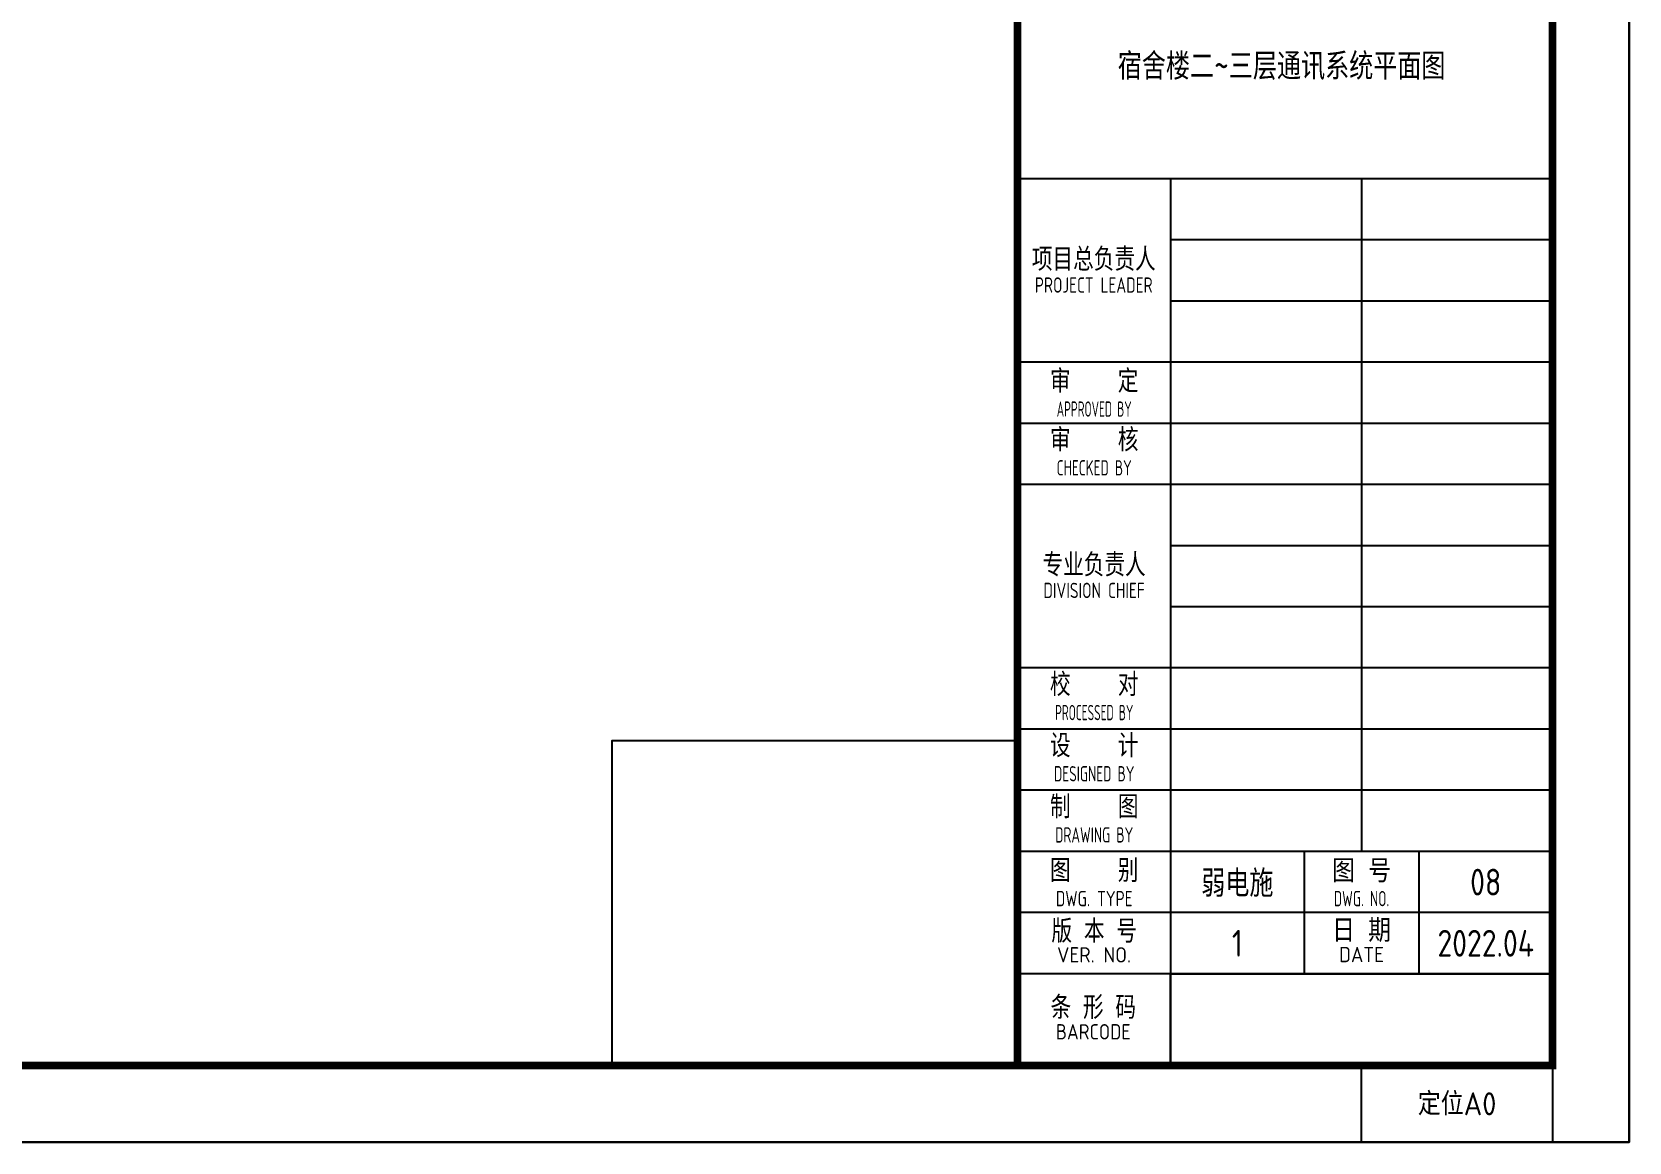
# Model space of a CAD drawing. Extents: x 0 to 2972856, y -1269770 to 0.
# Drawn here: x 2796651 to 2827996, y -1114739 to -1092960 of the extents above; entities that cross this region are included whole.
import ezdxf
from ezdxf.enums import TextEntityAlignment as Align

# ---------------------------------------------------------------- set-up
doc = ezdxf.new("R2010")
doc.units = 0
doc.header["$LTSCALE"] = 1000
doc.linetypes.add('接地线', pattern=[1.35002, 0.5, -1e-05, 1e-05, 0.5, -0.125, 0.1, -0.125])
for name, color, linetype in [('BTTK', 7, 'Continuous'), ('PUB_TITLE', 7, 'Continuous'), ('电-线路-接地网', 6, '接地线')]:
    doc.layers.add(name, color=color, linetype=linetype)
doc.layers.add('yichutu', color=7, linetype='Continuous', true_color=0xffffff, plot=False)
doc.layers.add('条形码', color=7, linetype='Continuous', plot=False)
doc.layers.add('验收章', color=7, linetype='Continuous', plot=False)
doc.styles.add('HZ(TK)', font='geniso.shx', dxfattribs={"width": 0.9, "bigfont": 'hztxt.shx'})

# ---------------------------------------------------------------- blocks, each defined once
blk = doc.blocks.new('vhtemplate_2020年新竖式图框_A0')
at = {"layer": 'BTTK'}
for p, q in [((1179, 126), (1109, 126)), ((1129, 126), (1129, 10)), ((1154, 126), (1154, 38)), ((1179, 118), (1129, 118)), ((1179, 110), (1129, 110)), ((1179, 102), (1109, 102)), ((1179, 94), (1109, 94)), ((1179, 86), (1109, 86)), ((1179, 78), (1129, 78)), ((1179, 70), (1129, 70)), ((1179, 62), (1109, 62)), ((1179, 54), (1109, 54)), ((1179, 46), (1109, 46)), ((1179, 38), (1109, 38)), ((1146.5, 38), (1146.5, 22)), ((1161.5, 38), (1161.5, 22)), ((1179, 30), (1109, 30)), ((1179, 22), (1109, 22))]:
    blk.add_line(p, q, dxfattribs=at)
at = {"layer": 'PUB_TITLE', "color": 7}
blk.add_lwpolyline([(0, 0), (1189, 0), (1189, 841), (0, 841)], close=True, dxfattribs=at)
at = {"layer": 'PUB_TITLE', "const_width": 1}
blk.add_lwpolyline([(25, 10), (1179, 10), (1179, 831), (25, 831)], close=True, dxfattribs=at)
blk.add_lwpolyline([(1109, 10), (1109, 831)], dxfattribs=at)
at = {"layer": '条形码'}
blk.add_lwpolyline([(1129, 22), (1179, 22), (1179, 10), (1129, 10)], close=True, dxfattribs=at)
at = {"layer": '验收章'}
for points in [[(1109, 10), (1055.93, 10), (1055.93, 52.53), (1109, 52.53)], [(1154, 10), (1179, 10), (1179, 0), (1154, 0)]]:
    blk.add_lwpolyline(points, close=True, dxfattribs=at)
at = {"layer": 'BTTK', "style": 'HZ(TK)'}
for s, height, width, p in [('项目总负责人', 3, 0.9, (1118.96, 115.45)), ('PROJECT LEADER', 2, 0.8, (1118.96, 112.09)), ('审    定', 3, 0.9, (1119.02, 99.52)), ('APPROVED BY', 2, 0.6, (1119.02, 95.87)), ('审    核', 3, 0.9, (1119.02, 91.83)), ('CHECKED BY', 2, 0.7, (1119.02, 88.18)), ('专业负责人', 3, 0.9, (1119, 75.48)), ('DIVISION CHIEF', 2, 0.8, (1119, 72.15)), ('校    对', 3, 0.9, (1119.02, 59.83)), ('PROCESSED BY', 2, 0.6, (1119.02, 56.17)), ('设    计', 3, 0.9, (1119.02, 51.83)), ('DESIGNED BY', 2, 0.7, (1119.02, 48.17)), ('制    图', 3, 0.9, (1119.02, 43.83)), ('DRAWING BY', 2, 0.7, (1119.02, 40.17)), ('图    别', 3, 0.9, (1119.02, 35.5)), ('DWG. TYPE', 2, 0.8, (1119.02, 31.84)), ('DWG. NO.', 2, 0.7, (1154, 31.84)), ('版 本 号', 3, 0.9, (1119.02, 27.57)), ('条 形 码', 3, 0.9, (1118.9, 17.6)), ('BARCODE', 2, 0.95, (1118.9, 14.42))]:
    blk.add_text(s, height=height, dxfattribs=dict(at, width=width)).set_placement(p, align=Align.MIDDLE_CENTER)
for s, height, p in [('图 号', 3, (1154, 35.46)), ('日 期', 3, (1154, 27.67)), ('VER. NO.', 2, (1119, 24.48)), ('DATE', 2, (1154, 24.52))]:
    blk.add_text(s, height=height, dxfattribs=at).set_placement(p, align=Align.MIDDLE_CENTER)
at = {"layer": 'BTTK', "color": 4, "style": 'HZ(TK)', "width": 0.9}
for tag, p in [('合作单位', (1144, 743.5)), ('建设单位', (1144, 209.5)), ('工程名称', (1144, 176.5)), ('子项名称', (1154, 160)), ('图纸名称', (1144, 141))]:
    blk.add_attdef(tag, text='', height=3.5, dxfattribs=at).set_placement(p, align=Align.MIDDLE_CENTER)
for tag, p in [('注册证书号', (1156.5, 309.01)), ('注册印章号', (1156.5, 301.01)), ('设计号', (1154, 193)), ('图别', (1137.75, 34)), ('图号', (1170.25, 34)), ('版本号', (1137.75, 26)), ('日期', (1170.25, 26))]:
    blk.add_attdef(tag, text='', height=3.5, dxfattribs=at).set_placement(p, align=Align.MIDDLE)
at = {"layer": '验收章', "style": 'HZ(TK)'}
blk.add_text('定位A0', height=3, dxfattribs=at).set_placement((1166.5, 5), align=Align.MIDDLE_CENTER)
blk = doc.blocks.new('yct-1189-841-178350-126150-150-0.0')
at = {"layer": 'yichutu', "color": 7, "linetype": 'ByBlock', "true_color": 0xffffff}
blk.add_lwpolyline([(0, 0), (0, 126150), (178350, 126150), (178350, 0)], close=True, dxfattribs=at)

msp = doc.modelspace()

# ---------------------------------------------------------------- block references
at = {"layer": 'yichutu', "linetype": 'ByBlock'}
msp.add_blockref('yct-1189-841-178350-126150-150-0.0', (2649646, -1114739), dxfattribs=at)
at = {"layer": '电-线路-接地网', "linetype": 'ByBlock'}
ref = msp.add_blockref('vhtemplate_2020年新竖式图框_A0', (2649646, -1114739), dxfattribs=dict(at, xscale=150, yscale=150, zscale=150))
ref.add_attrib('图纸名称_001', '宿舍楼二~三层通讯系统平面图', (2817961, -1093898), dxfattribs={"layer": 'BTTK', "color": 4, "height": 525, "style": 'HZ(TK)', "width": 0.9})
ref.add_attrib('图别', '弱电施', dxfattribs={"layer": 'BTTK', "color": 4, "height": 525, "style": 'HZ(TK)', "width": 0.9}).set_placement((2820308, -1109639), align=Align.MIDDLE)
ref.add_attrib('图号', '08', dxfattribs={"layer": 'BTTK', "color": 4, "height": 525, "style": 'HZ(TK)', "width": 0.9}).set_placement((2825183, -1109639), align=Align.MIDDLE)
ref.add_attrib('版本号', '1', dxfattribs={"layer": 'BTTK', "color": 4, "height": 525, "style": 'HZ(TK)', "width": 0.9}).set_placement((2820308, -1110839), align=Align.MIDDLE)
ref.add_attrib('日期', '2022.04', dxfattribs={"layer": 'BTTK', "color": 4, "height": 525, "style": 'HZ(TK)', "width": 0.9}).set_placement((2825183, -1110839), align=Align.MIDDLE)

doc.saveas('drawing.dxf')
